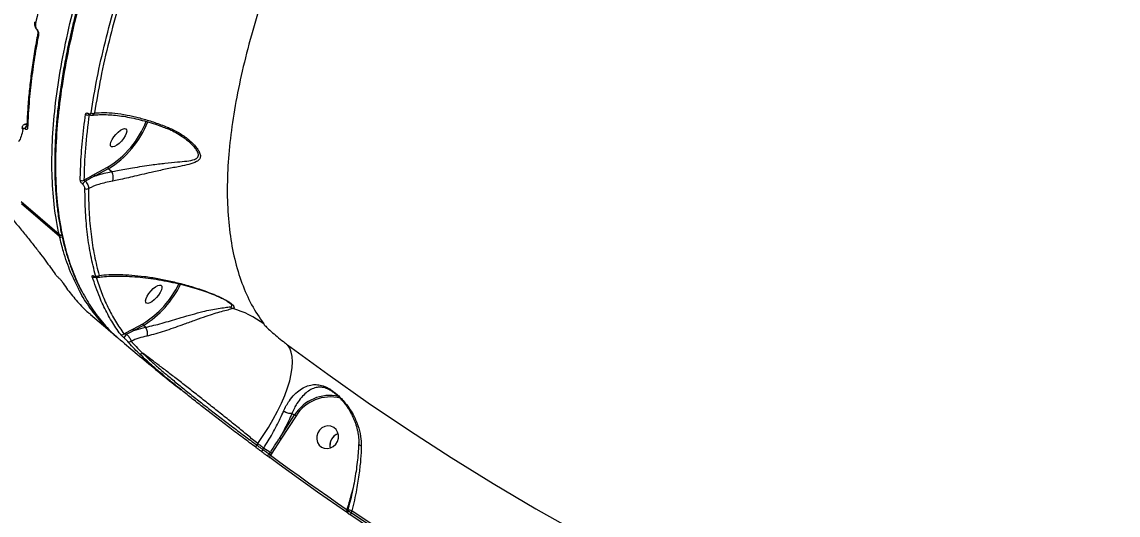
# Model space of a CAD drawing. Header units: millimetres. Extents: x -7245 to 6306, y -6696 to 5973.
# Drawn here: x 1099.5 to 1526.1, y -2744.8 to -2552.8 of the extents above; entities that cross this region are included whole.
import ezdxf

# ---------------------------------------------------------------- set-up
doc = ezdxf.new("R2010")
doc.units = ezdxf.units.MM
for name, color, linetype in [('DIKOM_ОБЪЕКТ', 7, 'Continuous'), ('DIKOM_РАЗМЕР_ЗОНА', 7, 'Continuous'), ('DIKOM_РАЗМЕР_ОБЪЕКТА', 7, 'Continuous')]:
    doc.layers.add(name, color=color, linetype=linetype)
doc.styles.add('style1', font='arial.ttf', dxfattribs={"width": 0.8})
doc.dimstyles.new('1-50', dxfattribs={"dimtxt": 300, "dimasz": 200, "dimexe": 100, "dimexo": 0, "dimgap": 100, "dimtad": 1, "dimtxsty": 'style1', "dimcen": 200, "dimclrd": 7, "dimclre": 7, "dimclrt": 7, "dimadec": 1, "dimazin": 2, "dimtfac": 1, "dimtmove": 0, "dimatfit": 2, "dimfxl": 0, "dimlwd": 25, "dimlwe": 18, "dimarcsym": 0})

# ---------------------------------------------------------------- blocks, each defined once
blk = doc.blocks.new('*D10')
at = {"layer": 'Defpoints', "color": 0, "transparency": 16777216}
for p in [(-4365.71, 2792.53), (4306.16, 475.6), (4306.16, -5965.27)]:
    blk.add_point(p, dxfattribs=at)
at = {"layer": 'DIKOM_РАЗМЕР_ОБЪЕКТА', "color": 7, "lineweight": 18, "transparency": 16777216}
for p, q in [((-4365.71, 2792.53), (-4365.71, -6065.27)), ((4306.16, 475.6), (4306.16, -6065.27))]:
    blk.add_line(p, q, dxfattribs=at)
at = {"layer": 'DIKOM_РАЗМЕР_ОБЪЕКТА', "color": 7, "lineweight": 25, "transparency": 16777216}
blk.add_line((-4165.71, -5965.27), (4106.16, -5965.27), dxfattribs=at)
at = {"layer": 'DIKOM_РАЗМЕР_ОБЪЕКТА', "color": 7, "transparency": 16777216}
for points in [[(-4165.71, -5931.93), (-4165.71, -5998.6), (-4365.71, -5965.27)], [(4106.16, -5931.93), (4106.16, -5998.6), (4306.16, -5965.27)]]:
    blk.add_solid(points, dxfattribs=at)
at = {"layer": 'DIKOM_РАЗМЕР_ОБЪЕКТА', "color": 7, "transparency": 16777216, "insert": (-85.78, -5712.1), "char_height": 300, "attachment_point": 5, "style": 'style1'}
blk.add_mtext('8650', dxfattribs=at)
blk = doc.blocks.new('*D11')
at = {"layer": 'Defpoints', "color": 0, "transparency": 16777216}
for p in [(-3472.32, 4472.83), (-6199.73, -2928.86), (1850.21, -2928.86)]:
    blk.add_point(p, dxfattribs=at)
at = {"layer": 'DIKOM_РАЗМЕР_ОБЪЕКТА', "color": 7, "lineweight": 18, "transparency": 16777216}
for p, q in [((-3472.32, 4472.83), (-6299.73, 4472.83)), ((1850.21, -2928.86), (-6299.73, -2928.86))]:
    blk.add_line(p, q, dxfattribs=at)
at = {"layer": 'DIKOM_РАЗМЕР_ОБЪЕКТА', "color": 7, "lineweight": 25, "transparency": 16777216}
blk.add_line((-6199.73, 4272.83), (-6199.73, -2728.86), dxfattribs=at)
at = {"layer": 'DIKOM_РАЗМЕР_ОБЪЕКТА', "color": 7, "transparency": 16777216}
for points in [[(-6233.06, 4272.83), (-6166.39, 4272.83), (-6199.73, 4472.83)], [(-6233.06, -2728.86), (-6166.39, -2728.86), (-6199.73, -2928.86)]]:
    blk.add_solid(points, dxfattribs=at)
at = {"layer": 'DIKOM_РАЗМЕР_ОБЪЕКТА', "color": 7, "transparency": 16777216, "insert": (-6452.9, 984.54), "char_height": 300, "attachment_point": 5, "rotation": 90, "style": 'style1'}
blk.add_mtext('7400', dxfattribs=at)
blk = doc.blocks.new('*D12')
at = {"layer": 'Defpoints', "color": 0, "transparency": 16777216}
for p in [(-5865.71, 123.34), (6306.18, -91.92), (6306.18, -6596.14)]:
    blk.add_point(p, dxfattribs=at)
at = {"layer": 'DIKOM_РАЗМЕР_ЗОНА', "color": 7, "lineweight": 18, "transparency": 16777216}
for p, q in [((-5865.71, 123.34), (-5865.71, -6696.14)), ((6306.18, -91.92), (6306.18, -6696.14))]:
    blk.add_line(p, q, dxfattribs=at)
at = {"layer": 'DIKOM_РАЗМЕР_ЗОНА', "color": 7, "lineweight": 25, "transparency": 16777216}
blk.add_line((-5665.71, -6596.14), (6106.18, -6596.14), dxfattribs=at)
at = {"layer": 'DIKOM_РАЗМЕР_ЗОНА', "color": 7, "transparency": 16777216}
for points in [[(-5665.71, -6562.81), (-5665.71, -6629.48), (-5865.71, -6596.14)], [(6106.18, -6562.81), (6106.18, -6629.48), (6306.18, -6596.14)]]:
    blk.add_solid(points, dxfattribs=at)
at = {"layer": 'DIKOM_РАЗМЕР_ЗОНА', "color": 7, "transparency": 16777216, "insert": (-71.19, -6342.97), "char_height": 300, "attachment_point": 5, "style": 'style1'}
blk.add_mtext('12150', dxfattribs=at)
blk = doc.blocks.new('*D13')
at = {"layer": 'Defpoints', "color": 0, "transparency": 16777216}
for p in [(-4231.86, 5972.83), (-6795, -4928.88), (1792.4, -4928.88)]:
    blk.add_point(p, dxfattribs=at)
at = {"layer": 'DIKOM_РАЗМЕР_ЗОНА', "color": 7, "lineweight": 18, "transparency": 16777216}
for p, q in [((-4231.86, 5972.83), (-6895, 5972.83)), ((1792.4, -4928.88), (-6895, -4928.88))]:
    blk.add_line(p, q, dxfattribs=at)
at = {"layer": 'DIKOM_РАЗМЕР_ЗОНА', "color": 7, "lineweight": 25, "transparency": 16777216}
blk.add_line((-6795, 5772.83), (-6795, -4728.88), dxfattribs=at)
at = {"layer": 'DIKOM_РАЗМЕР_ЗОНА', "color": 7, "transparency": 16777216}
for points in [[(-6828.33, 5772.83), (-6761.67, 5772.83), (-6795, 5972.83)], [(-6828.33, -4728.88), (-6761.67, -4728.88), (-6795, -4928.88)]]:
    blk.add_solid(points, dxfattribs=at)
at = {"layer": 'DIKOM_РАЗМЕР_ЗОНА', "color": 7, "transparency": 16777216, "insert": (-7048.17, 972.94), "char_height": 300, "attachment_point": 5, "rotation": 90, "style": 'style1'}
blk.add_mtext('10900', dxfattribs=at)

msp = doc.modelspace()

# ---------------------------------------------------------------- linework, layer by layer
at = {"layer": 'DIKOM_ОБЪЕКТ', "color": 7, "linetype": 'Continuous', "lineweight": 15}
for p, q in [((1105.731, -2557.184), (1105.727, -2557.201)), ((1125.52, -2588.718), (1125.506, -2588.709)), ((1099.572, -2593.882), (1099.564, -2593.933)), ((1101.478, -2593.519), (1101.478, -2593.524)), ((1164.306, -2599.28), (1164.076, -2599.074)), ((1127.776, -2612.095), (1132.902, -2609.318)), ((1133.121, -2609.977), (1127.995, -2612.754)), ((1134.383, -2611.046), (1133.121, -2609.977)), ((1134.383, -2611.046), (1134.386, -2611.049)), ((1127.679, -2651.879), (1127.67, -2651.871)), ((1180.613, -2662.422), (1180.484, -2662.307)), ((1126.277, -2666.69), (1136.297, -2675.308)), ((1139.26, -2674.261), (1142.911, -2672.264)), ((1142.911, -2672.264), (1146.59, -2670.271)), ((1146.809, -2670.93), (1143.129, -2672.923)), ((1143.129, -2672.923), (1147.636, -2671.63)), ((1147.636, -2671.63), (1146.809, -2670.93)), ((1147.636, -2671.63), (1147.638, -2671.631)), ((1199.763, -2714.914), (1205.671, -2705.821)), ((1206.222, -2706.17), (1200.314, -2715.262)), ((1204.611, -2705.235), (1205.671, -2705.821)), ((1200.314, -2715.262), (1196.738, -2720.695)), ((1191.305, -2716.985), (1190.893, -2717.499)), ((1193.27, -2719.27), (1193.63, -2718.717)), ((1195.796, -2721.017), (1196.22, -2720.365)), ((1196.738, -2720.695), (1196.253, -2721.442)), ((1227.857, -2736.319), (1228.248, -2734.91)), ((1226.252, -2742.981), (1226.283, -2743.06)), ((1226.325, -2742.908), (1226.257, -2743.152)), ((1226.648, -2744.233), (1226.692, -2744.263)), ((1226.692, -2744.263), (1226.698, -2744.267)), ((1227.904, -2743.119), (1227.718, -2743.79))]:
    msp.add_line(p, q, dxfattribs=at)
at = {"layer": 'DIKOM_ОБЪЕКТ', "color": 7, "linetype": 'Continuous', "lineweight": 15, "flags": 128}
for points in [[(1105.385, -2555.612), (1105.366, -2555.652), (1105.351, -2555.689), (1105.343, -2555.721), (1105.339, -2555.749), (1105.341, -2555.772), (1105.348, -2555.791), (1105.361, -2555.805), (1105.378, -2555.813)], [(1134.366, -2601.367), (1134.059, -2600.993), (1134.004, -2600.364), (1134.206, -2599.534), (1134.647, -2598.567), (1135.294, -2597.543), (1136.092, -2596.546), (1136.977, -2595.654), (1137.878, -2594.942), (1138.722, -2594.466), (1139.44, -2594.265), (1139.974, -2594.355), (1140.281, -2594.73), (1140.336, -2595.358), (1140.134, -2596.189), (1139.692, -2597.155), (1139.046, -2598.179), (1138.248, -2599.177), (1137.363, -2600.068), (1136.462, -2600.78), (1135.618, -2601.257), (1134.9, -2601.457), (1134.366, -2601.367)], [(1099.224, -2622.68), (1113.996, -2635.436)], [(1114.193, -2636.315), (1099.421, -2623.56)], [(1113.996, -2635.436), (1114.028, -2635.509), (1114.049, -2635.53)], [(1148.054, -2662.319), (1147.747, -2661.945), (1147.692, -2661.317), (1147.894, -2660.486), (1148.335, -2659.519), (1148.982, -2658.496), (1149.78, -2657.498), (1150.665, -2656.606), (1151.566, -2655.894), (1152.41, -2655.418), (1153.128, -2655.217), (1153.662, -2655.307), (1153.969, -2655.682), (1154.024, -2656.31), (1153.822, -2657.141), (1153.38, -2658.107), (1152.734, -2659.131), (1151.936, -2660.129), (1151.051, -2661.02), (1150.15, -2661.732), (1149.306, -2662.208), (1148.588, -2662.409), (1148.054, -2662.319)], [(1191.305, -2716.985), (1193.466, -2713.855), (1195.487, -2710.686), (1197.348, -2707.509), (1199.033, -2704.351), (1200.527, -2701.241), (1201.815, -2698.208), (1202.887, -2695.279), (1203.733, -2692.482), (1204.344, -2689.84), (1204.715, -2687.379), (1204.843, -2685.122), (1204.726, -2683.088), (1204.366, -2681.297), (1203.766, -2679.763), (1202.932, -2678.503)], [(1202.932, -2678.503), (1218.52, -2689.92), (1234.321, -2701.031), (1250.328, -2711.834), (1266.536, -2722.323), (1282.942, -2732.497), (1299.538, -2742.35), (1316.32, -2751.882), (1333.283, -2761.088), (1350.422, -2769.966), (1367.73, -2778.512), (1385.202, -2786.724), (1402.833, -2794.599), (1420.617, -2802.136), (1438.549, -2809.331), (1456.622, -2816.182), (1474.831, -2822.687), (1493.17, -2828.845), (1511.634, -2834.652), (1530.216, -2840.107)], [(1214.673, -2712.807), (1214.306, -2714.03), (1214.279, -2715.288), (1214.593, -2716.479), (1215.223, -2717.508), (1216.118, -2718.291), (1217.206, -2718.764), (1218.398, -2718.89), (1219.597, -2718.657), (1220.708, -2718.085), (1221.638, -2717.221), (1222.314, -2716.133), (1222.681, -2714.911), (1222.708, -2713.652), (1222.394, -2712.461), (1221.764, -2711.432), (1220.869, -2710.649), (1219.781, -2710.176), (1218.589, -2710.05), (1217.39, -2710.283), (1216.28, -2710.855), (1215.349, -2711.72), (1214.673, -2712.807)], [(1190.893, -2717.499), (1190.789, -2717.658), (1190.7, -2717.816), (1190.63, -2717.97), (1190.583, -2718.113), (1190.558, -2718.24), (1190.558, -2718.348), (1190.582, -2718.431), (1190.63, -2718.486)], [(1193.009, -2720.259), (1192.711, -2720.038), (1192.414, -2719.817), (1192.116, -2719.596), (1191.819, -2719.373), (1191.521, -2719.152), (1191.224, -2718.93), (1190.927, -2718.709), (1190.63, -2718.486)], [(1190.893, -2717.499), (1191.19, -2717.722), (1191.487, -2717.943), (1191.784, -2718.165), (1192.081, -2718.386), (1192.379, -2718.608), (1192.676, -2718.829), (1192.973, -2719.05), (1193.27, -2719.27)], [(1193.63, -2718.717), (1193.339, -2718.501), (1193.049, -2718.284), (1192.758, -2718.069), (1192.467, -2717.852), (1192.177, -2717.635), (1191.886, -2717.418), (1191.596, -2717.202), (1191.305, -2716.985)], [(1193.27, -2719.27), (1193.166, -2719.429), (1193.078, -2719.588), (1193.008, -2719.741), (1192.961, -2719.885), (1192.937, -2720.012), (1192.937, -2720.12), (1192.961, -2720.203), (1193.009, -2720.259)], [(1196.253, -2721.442), (1196.148, -2721.6), (1196.06, -2721.759), (1195.991, -2721.915), (1195.944, -2722.059), (1195.92, -2722.187), (1195.921, -2722.294), (1195.946, -2722.377), (1195.995, -2722.433)], [(1225.889, -2743.713), (1222.112, -2741.111), (1218.347, -2738.494), (1214.593, -2735.858), (1210.85, -2733.206), (1207.119, -2730.538), (1203.399, -2727.852), (1199.691, -2725.151), (1195.995, -2722.433)], [(1196.253, -2721.442), (1199.946, -2724.158), (1203.651, -2726.857), (1207.368, -2729.54), (1211.096, -2732.206), (1214.835, -2734.856), (1218.586, -2737.489), (1222.348, -2740.105), (1226.122, -2742.705)], [(1226.122, -2742.705), (1226.023, -2742.867), (1225.939, -2743.029), (1225.874, -2743.188), (1225.83, -2743.334), (1225.81, -2743.464), (1225.813, -2743.574), (1225.84, -2743.658), (1225.889, -2743.713)], [(1226.252, -2742.981), (1226.285, -2742.985), (1226.303, -2742.987)], [(1227.718, -2743.79), (1227.619, -2743.951), (1227.536, -2744.115), (1227.471, -2744.272), (1227.428, -2744.418), (1227.407, -2744.548), (1227.41, -2744.658), (1227.436, -2744.742), (1227.485, -2744.798)], [(1314.412, -2797.981), (1303.268, -2791.806), (1292.201, -2785.494), (1281.211, -2779.046), (1270.301, -2772.463), (1259.472, -2765.746), (1248.725, -2758.896), (1238.063, -2751.913), (1227.485, -2744.798)], [(1227.718, -2743.79), (1238.287, -2750.898), (1248.941, -2757.875), (1259.679, -2764.72), (1270.499, -2771.432), (1281.4, -2778.009), (1292.38, -2784.451), (1303.439, -2790.759), (1314.574, -2796.929)], [(1314.934, -2796.374), (1303.776, -2790.191), (1292.695, -2783.871), (1281.693, -2777.415), (1270.77, -2770.824), (1259.928, -2764.097), (1249.169, -2757.237), (1238.494, -2750.244), (1227.904, -2743.119)]]:
    msp.add_lwpolyline(points, dxfattribs=at)
at = {"layer": 'DIKOM_ОБЪЕКТ', "color": 7, "linetype": 'Continuous', "lineweight": 15}
for centre, radius, start, end in [((1105.246, -2552.859), 0.726, 171.42638, 232.56115), ((1106.456, -2557.309), 0.737, 171.55535, 232.17021), ((1125.05, -2587.835), 1.169, 230.74136, 304.50621), ((1125.752, -2588.443), 0.361, 178.11589, 227.2915), ((1127.183, -2587.214), 1.178, 230.88675, 301.92574), ((1102.321, -2594.394), 1.492, 123.24588, 181.5913), ((1114.549, -2578.748), 35.656, 300.97888, 339.20112), ((1113.89, -2578.175), 37.164, 301.16079, 338.68226), ((1100.391, -2594.022), 0.832, 173.8473, 228.55374), ((1102.259, -2593.544), 0.78, 178.07923, 230.62868), ((1133.525, -2609.477), 0.643, 165.69418, 231.0513), ((1122.957, -2613.466), 1.128, 231.60163, 308.70918), ((1128.399, -2612.254), 0.643, 165.65922, 231.04891), ((1126.122, -2617.495), 3.349, 124.49607, 152.56237), ((1124.762, -2616.697), 1.126, 231.73557, 306.83161), ((1114.654, -2634.616), 1.051, 231.22843, 290.6573), ((1114.696, -2634.768), 1, 229.70692, 299.32814), ((1115.139, -2636.283), 0.946, 143.23858, 181.91813), ((1114.85, -2635.498), 1.049, 231.18899, 289.76379), ((1127.581, -2651.164), 1.038, 231.99789, 295.71), ((1127.846, -2651.638), 0.293, 204.67716, 233.02959), ((1128.843, -2650.695), 1.064, 232.64237, 312.48279), ((1127.344, -2638.781), 36.905, 301.43229, 334.39292), ((1126.94, -2638.435), 38.088, 301.44321, 334.45287), ((1182.595, -2662.097), 2.514, 219.59646, 246.31576), ((1171.96, -2698.897), 35.815, 52.7863, 74.41005), ((1138.498, -2673.608), 1.004, 232.82986, 319.42088), ((1143.534, -2672.422), 0.644, 165.72256, 231.02292), ((1147.213, -2670.43), 0.643, 165.68752, 231.02061), ((1141.996, -2676.732), 2.884, 126.19837, 160.72586), ((1141.297, -2676.384), 0.99, 234.23291, 318.24932), ((1145.664, -2681.112), 0.942, 239.9719, 322.72971), ((1219.368, -2714.321), 16.12, 77.72918, 148.17702), ((1219.478, -2714.391), 15.598, 75.20419, 148.193), ((1200.119, -2715.194), 10.894, 55.93057, 59.36157), ((1194.066, -2724.542), 11.187, 56.04767, 59.38612), ((1224.028, -2717.587), 4.638, 155.30333, 193.6626), ((1224.123, -2717.582), 4.732, 108.72594, 193.40837), ((1224.088, -2717.527), 4.668, 108.48603, 156.28774), ((1228.516, -2666.748), 62.593, 236.12674, 238.93702), ((1194.987, -2720.552), 0.933, 238.56465, 330.08752), ((1190.33, -2730.18), 11.447, 55.95777, 59.0316), ((1226.97, -2743.433), 0.849, 147.82158, 228.57206), ((1226.542, -2747.229), 4.33, 71.66062, 92.85308)]:
    msp.add_arc(centre, radius, start, end, dxfattribs=at)
for points, knots in [([(1113.996, -2635.436), (1113.584, -2633.389), (1112.466, -2627.834), (1111.409, -2618.04), (1111.071, -2605.859), (1111.677, -2592.86), (1113.204, -2579.121), (1115.653, -2564.697), (1119.021, -2549.633), (1123.323, -2533.938), (1128.533, -2517.651), (1134.627, -2500.828), (1141.574, -2483.548), (1149.344, -2465.892), (1157.92, -2447.911), (1167.303, -2429.628), (1177.463, -2411.08), (1188.361, -2392.327), (1199.944, -2373.456), (1212.16, -2354.557), (1224.819, -2335.917), (1237.885, -2317.571), (1251.303, -2299.54), (1265.194, -2281.643), (1279.501, -2263.959), (1294.158, -2246.563), (1309.319, -2229.292), (1324.981, -2212.194), (1341.125, -2195.309), (1357.501, -2178.898), (1374.034, -2163.038), (1390.648, -2147.802), (1407.29, -2133.244), (1423.934, -2119.403), (1440.551, -2106.287), (1457.09, -2093.931), (1473.476, -2082.386), (1489.625, -2071.728), (1504.487, -2062.556), (1513.826, -2057.291), (1517.994, -2054.941)], [0, 0, 0, 0, 0.0156524, 0.0424895, 0.0694115, 0.0963763, 0.1233416, 0.1502638, 0.1771009, 0.2039385, 0.2308599, 0.257825, 0.2847902, 0.3117123, 0.3385494, 0.3653865, 0.3923084, 0.4192743, 0.4462389, 0.4731609, 0.4999984, 0.5258459, 0.55177, 0.5777327, 0.6036943, 0.6296184, 0.6554663, 0.6823038, 0.7092257, 0.7361914, 0.7631565, 0.7900784, 0.8169159, 0.843753, 0.8706749, 0.8976399, 0.9246051, 0.951527, 0.9783647, 1, 1, 1, 1]), ([(1417.941, -2126.038), (1416.803, -2126.976), (1412.932, -2130.169), (1406.318, -2135.796), (1398.125, -2142.897), (1389.963, -2150.146), (1381.852, -2157.516), (1373.789, -2165.01), (1365.771, -2172.63), (1357.795, -2180.377), (1349.859, -2188.256), (1341.96, -2196.267), (1334.098, -2204.414), (1326.267, -2212.697), (1318.467, -2221.121), (1310.705, -2229.679), (1303.007, -2238.341), (1295.405, -2247.072), (1287.918, -2255.849), (1280.552, -2264.668), (1273.301, -2273.531), (1266.163, -2282.442), (1259.137, -2291.405), (1252.218, -2300.42), (1245.407, -2309.491), (1238.701, -2318.621), (1232.097, -2327.812), (1225.599, -2337.063), (1219.221, -2346.35), (1212.993, -2355.633), (1206.935, -2364.881), (1201.055, -2374.083), (1195.348, -2383.243), (1189.814, -2392.365), (1184.448, -2401.453), (1179.249, -2410.509), (1174.217, -2419.535), (1169.35, -2428.534), (1164.646, -2437.508), (1160.105, -2446.46), (1155.736, -2455.372), (1151.556, -2464.21), (1147.583, -2472.937), (1143.823, -2481.54), (1140.275, -2490.018), (1136.938, -2498.379), (1133.809, -2506.623), (1130.887, -2514.754), (1128.171, -2522.773), (1125.662, -2530.683), (1123.358, -2538.486), (1121.259, -2546.184), (1119.368, -2553.768), (1117.692, -2561.213), (1116.238, -2568.488), (1115.012, -2575.574), (1114.011, -2582.471), (1113.236, -2589.18), (1112.685, -2595.705), (1112.359, -2602.049), (1112.258, -2608.212), (1112.38, -2614.198), (1112.729, -2620.004), (1113.302, -2625.636), (1114.102, -2631.088), (1115.125, -2636.345), (1116.369, -2641.387), (1117.83, -2646.197), (1119.514, -2650.758), (1121.147, -2654.575), (1122.31, -2656.778), (1122.756, -2657.624)], [0, 0, 0, 0, 0.006174, 0.0210096, 0.0358492, 0.0506144, 0.0653122, 0.0799583, 0.0945696, 0.1091625, 0.1237547, 0.1383584, 0.1529894, 0.167663, 0.1823963, 0.1972068, 0.21205, 0.2268379, 0.2415519, 0.2562111, 0.2708297, 0.2854253, 0.3000158, 0.3146141, 0.3292348, 0.3438936, 0.3586078, 0.3733939, 0.3882391, 0.4030593, 0.4177956, 0.4324712, 0.447102, 0.4617058, 0.4762979, 0.4908962, 0.5055117, 0.5201607, 0.5348602, 0.5496265, 0.5644676, 0.5793073, 0.594071, 0.6087697, 0.6234189, 0.6380364, 0.6526384, 0.6672416, 0.681859, 0.6965052, 0.7111969, 0.7259511, 0.7407835, 0.7556356, 0.7704365, 0.7851669, 0.7998439, 0.8144831, 0.829102, 0.8437165, 0.8583408, 0.8729879, 0.8876727, 0.9024121, 0.9172212, 0.9320737, 0.9468916, 0.9616225, 0.9762835, 0.9908888, 1, 1, 1, 1]), ([(1418.601, -2126.243), (1415.37, -2128.943), (1406.665, -2136.216), (1392.476, -2148.636), (1376.096, -2163.616), (1359.66, -2179.346), (1343.222, -2195.789), (1326.843, -2212.908), (1310.881, -2230.325), (1295.383, -2247.974), (1280.382, -2265.784), (1265.633, -2284.045), (1251.2, -2302.712), (1237.142, -2321.729), (1223.768, -2340.677), (1211.11, -2359.493), (1199.177, -2378.116), (1187.779, -2396.852), (1176.978, -2415.638), (1166.827, -2434.409), (1157.549, -2452.752), (1149.156, -2470.612), (1141.639, -2487.951), (1134.876, -2505.049), (1128.924, -2521.836), (1123.824, -2538.245), (1119.688, -2553.913), (1116.507, -2568.806), (1114.253, -2582.904), (1112.888, -2596.437), (1112.457, -2609.332), (1112.981, -2621.53), (1114.397, -2632.276), (1116.51, -2641.716), (1119.258, -2649.875), (1121.434, -2655.246), (1122.887, -2657.683), (1122.987, -2657.851)], [0, 0, 0, 0, 0.0175098, 0.0471733, 0.0768596, 0.1065232, 0.137048, 0.1675984, 0.1981228, 0.2277864, 0.2574724, 0.2871364, 0.3176611, 0.3482104, 0.3787353, 0.4083997, 0.4380851, 0.467749, 0.4982733, 0.5288236, 0.5593488, 0.589012, 0.6186985, 0.6483614, 0.6788865, 0.7094368, 0.7399614, 0.7696252, 0.7993115, 0.8289745, 0.8594992, 0.8900495, 0.9205739, 0.9463918, 0.9722396, 0.998087, 1, 1, 1, 1]), ([(1418.351, -2217.451), (1413.915, -2221.616), (1405.038, -2229.953), (1391.863, -2242.958), (1378.832, -2256.288), (1365.814, -2270.13), (1352.843, -2284.466), (1339.956, -2299.275), (1327.367, -2314.321), (1314.699, -2330.071), (1302.024, -2346.524), (1289.414, -2363.659), (1277.3, -2380.904), (1265.739, -2398.178), (1254.784, -2415.4), (1244.488, -2432.495), (1234.877, -2449.432), (1225.952, -2466.187), (1217.724, -2482.725), (1210.23, -2498.971), (1203.506, -2514.846), (1197.585, -2530.286), (1192.49, -2545.254), (1188.212, -2559.739), (1184.753, -2573.708), (1182.126, -2587.1), (1180.346, -2599.848), (1179.411, -2612.131), (1179.386, -2623.867), (1180.31, -2634.991), (1182.178, -2645.266), (1185.02, -2654.62), (1188.736, -2663.117), (1191.992, -2667.956), (1193.62, -2670.375)], [0, 0, 0, 0, 0.0277663, 0.0555656, 0.083365, 0.1111322, 0.1400373, 0.1689796, 0.1979225, 0.2268274, 0.258637, 0.2905481, 0.3225097, 0.3544719, 0.386382, 0.4181913, 0.4498948, 0.4817001, 0.5135554, 0.5454112, 0.5772151, 0.6089195, 0.6405471, 0.6722759, 0.704055, 0.7358347, 0.7675624, 0.7991909, 0.8325938, 0.8660267, 0.8994299, 0.9329431, 0.9664865, 1, 1, 1, 1]), ([(1118.067, -2505.851), (1116.674, -2509.987), (1113.888, -2518.258), (1110.347, -2530.302), (1107.242, -2542.087), (1105.617, -2549.653), (1104.805, -2553.436)], [0, 0, 0, 0, 0.2490954, 0.4981962, 0.7491019, 1, 1, 1, 1]), ([(1126.44, -2588.129), (1127.175, -2583.65), (1128.646, -2574.693), (1131.904, -2560.451), (1135.871, -2545.685), (1139.214, -2535.374), (1140.886, -2530.218)], [0, 0, 0, 0, 0.2485935, 0.4971866, 0.748592, 1, 1, 1, 1]), ([(1142.219, -2530.438), (1140.569, -2535.525), (1137.269, -2545.698), (1133.312, -2560.384), (1130.035, -2574.656), (1128.549, -2583.695), (1127.806, -2588.215)], [0, 0, 0, 0, 0.2485918, 0.4971916, 0.7485974, 1, 1, 1, 1]), ([(1104.541, -2552.754), (1104.522, -2552.835), (1104.438, -2553.187), (1104.463, -2553.829), (1104.65, -2554.633), (1104.949, -2555.313), (1105.242, -2555.645), (1105.365, -2555.784)], [0, 0, 0, 0, 0.089036, 0.3872295, 0.631341, 0.8458038, 1, 1, 1, 1]), ([(1104.805, -2553.436), (1104.776, -2553.717), (1104.734, -2554.136), (1104.899, -2554.791), (1105.087, -2555.215), (1105.266, -2555.478), (1105.364, -2555.589), (1105.385, -2555.612)], [0, 0, 0, 0, 0.4456101, 0.6625079, 0.83654, 0.9656271, 1, 1, 1, 1]), ([(1105.751, -2557.189), (1105.632, -2557.776), (1105.023, -2560.787), (1104.146, -2566.059), (1103.13, -2572.984), (1102.353, -2579.71), (1101.818, -2586.24), (1101.538, -2590.839), (1101.502, -2593.209), (1101.497, -2593.52)], [0, 0, 0, 0, 0.0451169, 0.2313021, 0.4170831, 0.6022245, 0.7869296, 0.9720052, 1, 1, 1, 1]), ([(1106.004, -2557.892), (1105.925, -2558.306), (1105.528, -2560.379), (1104.575, -2565.712), (1103.378, -2573.722), (1102.247, -2583.831), (1101.937, -2590.456), (1101.764, -2594.147)], [0, 0, 0, 0, 0.0321643, 0.1608302, 0.4183955, 0.6759524, 1, 1, 1, 1]), ([(1105.28, -2555.731), (1105.286, -2555.735), (1105.297, -2555.743), (1105.331, -2555.775), (1105.376, -2555.821), (1105.432, -2555.894), (1105.501, -2556), (1105.587, -2556.169), (1105.684, -2556.434), (1105.757, -2556.805), (1105.753, -2557.083), (1105.728, -2557.186), (1105.725, -2557.2)], [0, 0, 0, 0, 0.0264884, 0.0527018, 0.0854796, 0.121579, 0.1714815, 0.2492816, 0.3815177, 0.6003124, 0.944975, 1, 1, 1, 1]), ([(1105.385, -2555.612), (1105.407, -2555.637), (1105.509, -2555.752), (1105.695, -2556.029), (1105.894, -2556.477), (1106.07, -2557.164), (1106.031, -2557.601), (1106.004, -2557.892)], [0, 0, 0, 0, 0.0349231, 0.1620402, 0.3362953, 0.5592377, 1, 1, 1, 1]), ([(1122.256, -2614.35), (1122.262, -2613.993), (1122.29, -2612.208), (1122.455, -2607.207), (1122.989, -2599.136), (1123.869, -2592.207), (1124.31, -2588.74)], [0, 0, 0, 0, 0.0441531, 0.2207221, 0.6100247, 1, 1, 1, 1]), ([(1125.712, -2588.798), (1125.156, -2593.222), (1124.044, -2602.084), (1123.79, -2610.255), (1123.663, -2614.346)], [0, 0, 0, 0, 0.4992729, 1, 1, 1, 1]), ([(1124.31, -2588.74), (1124.326, -2588.665), (1124.366, -2588.478), (1124.523, -2588.288), (1124.769, -2588.206), (1125.061, -2588.24), (1125.28, -2588.367), (1125.39, -2588.431)], [0, 0, 0, 0, 0.165626, 0.4120549, 0.6200874, 0.8096758, 1, 1, 1, 1]), ([(1125.39, -2588.431), (1125.498, -2588.493), (1125.712, -2588.618), (1125.996, -2588.651), (1126.233, -2588.569), (1126.383, -2588.382), (1126.424, -2588.202), (1126.44, -2588.129)], [0, 0, 0, 0, 0.1919889, 0.3835669, 0.5901853, 0.8341336, 1, 1, 1, 1]), ([(1125.448, -2588.677), (1125.45, -2588.677), (1125.454, -2588.678), (1125.518, -2588.714), (1125.587, -2588.768), (1125.626, -2588.803), (1125.634, -2588.81)], [0, 0, 0, 0, 0.2738813, 0.6183422, 0.929813, 1, 1, 1, 1]), ([(1125.52, -2588.717), (1125.525, -2588.721), (1125.737, -2588.882), (1126.167, -2589.082), (1126.612, -2589.079), (1126.816, -2589.078)], [0, 0, 0, 0, 0.0118671, 0.5474526, 1, 1, 1, 1]), ([(1127.806, -2588.215), (1127.752, -2588.34), (1127.616, -2588.652), (1127.286, -2588.974), (1126.966, -2589.042), (1126.828, -2589.071)], [0, 0, 0, 0, 0.2760402, 0.6881197, 1, 1, 1, 1]), ([(1126.831, -2589.082), (1127.58, -2589.002), (1129.102, -2588.839), (1131.676, -2588.806), (1134.46, -2588.939), (1137.434, -2589.256), (1140.57, -2589.755), (1143.841, -2590.434), (1147.2, -2591.286), (1150.601, -2592.306), (1153.533, -2593.291), (1155.346, -2594.004), (1156.003, -2594.262)], [0, 0, 0, 0, 0.1033716, 0.2098903, 0.3165162, 0.423168, 0.5297172, 0.6359924, 0.74125, 0.8437986, 0.943385, 1, 1, 1, 1]), ([(1127.806, -2588.215), (1129.019, -2588.132), (1131.445, -2587.967), (1135.701, -2588.249), (1140.165, -2588.909), (1144.797, -2589.946), (1149.418, -2591.272), (1153.423, -2592.654), (1155.882, -2593.638), (1156.693, -2593.962)], [0, 0, 0, 0, 0.1619197, 0.3238377, 0.4936288, 0.6385916, 0.7839107, 0.9287335, 1, 1, 1, 1]), ([(1100.649, -2592.694), (1100.528, -2592.72), (1100.203, -2592.791), (1099.825, -2593.175), (1099.608, -2593.594), (1099.591, -2593.851), (1099.586, -2593.937)], [0, 0, 0, 0, 0.202209, 0.538099, 0.8459847, 1, 1, 1, 1]), ([(1101.524, -2592.371), (1101.411, -2592.42), (1101.149, -2592.535), (1100.793, -2592.609), (1100.591, -2592.651)], [0, 0, 0, 0, 0.4310546, 1, 1, 1, 1]), ([(1100.652, -2592.705), (1100.72, -2592.678), (1100.919, -2592.598), (1101.231, -2592.638), (1101.459, -2592.756), (1101.51, -2592.783)], [0, 0, 0, 0, 0.2845933, 0.839211, 1, 1, 1, 1]), ([(1099.84, -2594.645), (1099.683, -2595.575), (1099.367, -2597.449), (1098.629, -2598.783), (1098.257, -2599.455)], [0, 0, 0, 0, 0.4965029, 1, 1, 1, 1]), ([(1100.829, -2594.435), (1100.723, -2594.37), (1100.51, -2594.239), (1100.214, -2594.19), (1099.944, -2594.282), (1099.877, -2594.516), (1099.84, -2594.645)], [0, 0, 0, 0, 0.1848206, 0.3685937, 0.6500855, 1, 1, 1, 1]), ([(1101.764, -2594.147), (1101.763, -2594.176), (1101.753, -2594.35), (1101.659, -2594.573), (1101.416, -2594.672), (1101.136, -2594.625), (1100.931, -2594.499), (1100.829, -2594.435)], [0, 0, 0, 0, 0.0638862, 0.3885631, 0.6455693, 0.8223345, 1, 1, 1, 1]), ([(1156.693, -2593.962), (1158.045, -2594.592), (1160.751, -2595.851), (1164.089, -2598.243), (1166.391, -2600.376), (1167.771, -2602.049), (1168.634, -2603.424), (1169.103, -2604.847), (1168.8, -2606.23), (1167.304, -2607.388), (1164.607, -2608.274), (1160.739, -2609.066), (1156.166, -2609.993), (1151.437, -2610.978), (1147.105, -2611.972), (1143.521, -2612.823), (1140.2, -2613.613), (1137.318, -2614.273), (1135.611, -2614.598), (1134.818, -2614.75)], [0, 0, 0, 0, 0.0760724, 0.1521361, 0.2132018, 0.2444982, 0.2757121, 0.3130065, 0.3506339, 0.4012599, 0.4758036, 0.5507667, 0.6417656, 0.7326361, 0.793828, 0.854939, 0.90554, 0.9561022, 1, 1, 1, 1]), ([(1156.693, -2593.962), (1156.669, -2593.984), (1156.506, -2594.136), (1156.25, -2594.301), (1156.084, -2594.247), (1156.016, -2594.226)], [0, 0, 0, 0, 0.0909136, 0.6285247, 1, 1, 1, 1]), ([(1156.029, -2594.25), (1156.324, -2594.357), (1157.527, -2594.789), (1159.517, -2595.819), (1161.94, -2597.332), (1163.555, -2598.524), (1164.281, -2599.199), (1164.332, -2599.247)], [0, 0, 0, 0, 0.0939765, 0.3822036, 0.6772467, 0.9770053, 1, 1, 1, 1]), ([(1069.855, -2601.64), (1071.334, -2603.069), (1074.291, -2605.925), (1078.618, -2610.337), (1082.721, -2614.67), (1086.567, -2618.864), (1090.322, -2623.078), (1093.937, -2627.259), (1097.378, -2631.343), (1100.608, -2635.277), (1103.573, -2638.987), (1106.283, -2642.463), (1107.825, -2644.513), (1108.595, -2645.537)], [0, 0, 0, 0, 0.1021858, 0.2043642, 0.2924888, 0.3808942, 0.4690086, 0.5574076, 0.646078, 0.7344636, 0.8228789, 0.9115753, 1, 1, 1, 1]), ([(1134.386, -2611.049), (1134.386, -2611.049), (1135.209, -2611.049), (1136.774, -2610.586), (1139.601, -2610.16), (1142.824, -2609.544), (1146.331, -2608.959), (1150.598, -2608.314), (1155.286, -2607.762), (1159.846, -2607.309), (1163.74, -2606.983), (1166.151, -2606.545), (1167.46, -2605.96), (1168.07, -2605.44), (1168.26, -2604.864), (1168.215, -2604.073), (1167.858, -2603.143), (1166.961, -2601.87), (1165.819, -2600.562), (1164.848, -2599.739), (1164.306, -2599.28)], [0, 0, 0, 0, 0.0000152, 0.052395, 0.1140839, 0.1758409, 0.2518773, 0.3280153, 0.4417441, 0.5556017, 0.6471781, 0.7381525, 0.7674079, 0.7965483, 0.8315255, 0.8383472, 0.8801252, 0.9167404, 0.9535031, 1, 1, 1, 1]), ([(1123.149, -2615.952), (1123.037, -2615.834), (1122.794, -2615.582), (1122.5, -2615.137), (1122.292, -2614.694), (1122.268, -2614.465), (1122.256, -2614.35)], [0, 0, 0, 0, 0.2214213, 0.4746603, 0.7373362, 1, 1, 1, 1]), ([(1123.663, -2614.346), (1124.794, -2613.724), (1126.167, -2612.97), (1127.536, -2612.225), (1127.776, -2612.095)], [0, 0, 0, 0, 0.8242713, 1, 1, 1, 1]), ([(1123.663, -2614.346), (1123.697, -2614.367), (1123.765, -2614.408), (1123.912, -2614.506), (1124.061, -2614.612), (1124.169, -2614.692), (1124.215, -2614.728), (1124.225, -2614.735)], [0, 0, 0, 0, 0.2946637, 0.5742142, 0.8144721, 0.9601036, 1, 1, 1, 1]), ([(1127.995, -2612.754), (1127.749, -2612.879), (1126.483, -2613.526), (1125.233, -2614.196), (1124.225, -2614.735)], [0, 0, 0, 0, 0.1941489, 1, 1, 1, 1]), ([(1127.995, -2612.754), (1128.239, -2612.668), (1130.253, -2611.966), (1132.452, -2611.476), (1134.383, -2611.046)], [0, 0, 0, 0, 0.1214149, 1, 1, 1, 1]), ([(1134.818, -2614.75), (1134.832, -2614.721), (1134.924, -2614.537), (1135.057, -2614.093), (1135.113, -2613.34), (1135.011, -2612.498), (1134.768, -2611.681), (1134.513, -2611.26), (1134.386, -2611.049)], [0, 0, 0, 0, 0.0318735, 0.2047858, 0.4036589, 0.6023351, 0.80122, 1, 1, 1, 1]), ([(1124.064, -2617.581), (1124.051, -2617.465), (1124.024, -2617.232), (1123.811, -2616.779), (1123.509, -2616.327), (1123.263, -2616.071), (1123.149, -2615.952)], [0, 0, 0, 0, 0.2632908, 0.5266201, 0.7814295, 1, 1, 1, 1]), ([(1128.198, -2651.54), (1127.552, -2649.002), (1126.26, -2643.924), (1124.995, -2635.644), (1124.185, -2626.926), (1124.104, -2620.696), (1124.064, -2617.581)], [0, 0, 0, 0, 0.2490982, 0.4981948, 0.7490987, 1, 1, 1, 1]), ([(1124.225, -2614.735), (1124.403, -2614.937), (1124.785, -2615.37), (1125.216, -2616.158), (1125.477, -2616.964), (1125.45, -2617.387), (1125.437, -2617.598)], [0, 0, 0, 0, 0.2242313, 0.4808523, 0.7416524, 1, 1, 1, 1]), ([(1134.818, -2614.75), (1132.995, -2615.126), (1129.636, -2615.82), (1126.755, -2617.04), (1125.437, -2617.598)], [0, 0, 0, 0, 0.5425495, 1, 1, 1, 1]), ([(1125.437, -2617.598), (1125.476, -2620.684), (1125.555, -2626.856), (1126.355, -2635.538), (1127.615, -2643.824), (1128.913, -2648.928), (1129.561, -2651.479)], [0, 0, 0, 0, 0.249097, 0.4981946, 0.7490959, 1, 1, 1, 1]), ([(1121.551, -2656.587), (1120.501, -2654.476), (1118.263, -2649.974), (1115.891, -2643.124), (1114.684, -2638.285), (1114.193, -2636.315)], [0, 0, 0, 0, 0.3435029, 0.732668, 1, 1, 1, 1]), ([(1108.595, -2645.537), (1109.335, -2646.539), (1110.826, -2648.557), (1111.918, -2650.14), (1112.468, -2650.937)], [0, 0, 0, 0, 0.4964865, 1, 1, 1, 1]), ([(1112.468, -2650.937), (1112.546, -2651.043), (1112.701, -2651.255), (1113.062, -2651.661), (1113.456, -2652.068), (1113.714, -2652.309), (1113.837, -2652.424)], [0, 0, 0, 0, 0.297446, 0.5890818, 0.8028212, 1, 1, 1, 1]), ([(1113.837, -2652.424), (1113.868, -2652.452), (1114.003, -2652.576), (1114.268, -2652.834), (1114.625, -2653.202), (1114.961, -2653.585), (1115.092, -2653.768), (1115.16, -2653.863)], [0, 0, 0, 0, 0.0490749, 0.2180751, 0.4267103, 0.702393, 1, 1, 1, 1]), ([(1126.942, -2651.982), (1126.932, -2651.945), (1126.882, -2651.762), (1126.902, -2651.562), (1127.087, -2651.512), (1127.312, -2651.582), (1127.491, -2651.7), (1127.58, -2651.76)], [0, 0, 0, 0, 0.0951514, 0.4720137, 0.7157608, 0.8572077, 1, 1, 1, 1]), ([(1137.892, -2674.408), (1137.741, -2674.202), (1136.99, -2673.174), (1135.112, -2670.418), (1132.482, -2665.894), (1129.47, -2659.557), (1127.847, -2654.692), (1126.942, -2651.982)], [0, 0, 0, 0, 0.0321685, 0.1608365, 0.418396, 0.6759542, 1, 1, 1, 1]), ([(1127.574, -2651.809), (1127.572, -2651.809), (1127.569, -2651.807), (1127.613, -2651.831), (1127.663, -2651.868), (1127.679, -2651.88)], [0, 0, 0, 0, 0.2993142, 0.7691011, 1, 1, 1, 1]), ([(1127.58, -2651.76), (1127.667, -2651.818), (1127.841, -2651.934), (1128.057, -2652), (1128.232, -2651.947), (1128.251, -2651.748), (1128.206, -2651.574), (1128.198, -2651.54)], [0, 0, 0, 0, 0.1456849, 0.2899935, 0.5321448, 0.9098894, 1, 1, 1, 1]), ([(1127.674, -2651.867), (1127.799, -2651.952), (1128.102, -2652.16), (1128.491, -2652.313), (1128.79, -2652.273), (1128.878, -2652.261)], [0, 0, 0, 0, 0.3323941, 0.8036085, 1, 1, 1, 1]), ([(1128.456, -2652.235), (1129.102, -2654.208), (1130.432, -2658.271), (1132.949, -2663.932), (1135.851, -2669.362), (1138.124, -2672.628), (1139.26, -2674.261)], [0, 0, 0, 0, 0.2386942, 0.4915348, 0.7457677, 1, 1, 1, 1]), ([(1129.561, -2651.479), (1129.552, -2651.539), (1129.5, -2651.855), (1129.32, -2652.199), (1128.991, -2652.237), (1128.894, -2652.248)], [0, 0, 0, 0, 0.1414634, 0.7456921, 1, 1, 1, 1]), ([(1128.897, -2652.264), (1129.556, -2652.172), (1131.216, -2651.939), (1134.149, -2651.756), (1137.668, -2651.698), (1141.458, -2651.822), (1145.466, -2652.12), (1149.619, -2652.611), (1153.831, -2653.281), (1158.033, -2654.119), (1162.071, -2655.084), (1165.844, -2656.111), (1169.301, -2657.184), (1172.014, -2658.105), (1173.596, -2658.723), (1174.08, -2658.912)], [0, 0, 0, 0, 0.058371, 0.1470215, 0.2373937, 0.3295349, 0.4234689, 0.5170351, 0.6070231, 0.6936595, 0.776926, 0.848549, 0.913506, 0.9735449, 1, 1, 1, 1]), ([(1129.561, -2651.479), (1130.815, -2651.36), (1133.384, -2651.116), (1137.642, -2651.085), (1142.253, -2651.31), (1147.166, -2651.821), (1152.248, -2652.608), (1157.443, -2653.659), (1162.796, -2655.004), (1168.416, -2656.665), (1172.396, -2658.156), (1174.384, -2658.902)], [0, 0, 0, 0, 0.1079596, 0.221267, 0.3345743, 0.4497842, 0.5649902, 0.672074, 0.7791336, 0.8896241, 1, 1, 1, 1]), ([(1115.16, -2653.863), (1115.301, -2654.078), (1116.005, -2655.156), (1117.912, -2657.884), (1121.134, -2661.755), (1124.129, -2664.965), (1126.001, -2666.424), (1126.302, -2666.659)], [0, 0, 0, 0, 0.0443418, 0.2217176, 0.5767669, 0.931818, 1, 1, 1, 1]), ([(1136.71, -2675.639), (1136.629, -2675.579), (1134.513, -2674.028), (1130.911, -2670.289), (1126.059, -2664.286), (1122.977, -2659.652), (1121.682, -2656.868), (1121.551, -2656.587)], [0, 0, 0, 0, 0.0125935, 0.3278101, 0.6460254, 0.9642326, 1, 1, 1, 1]), ([(1122.987, -2657.851), (1124.2, -2660.03), (1126.723, -2664.56), (1131.4, -2670.425), (1135.143, -2674.47), (1137.474, -2676.25), (1137.833, -2676.525)], [0, 0, 0, 0, 0.3009736, 0.6257599, 0.9423158, 1, 1, 1, 1]), ([(1174.081, -2658.934), (1174.559, -2659.116), (1175.66, -2659.537), (1177.177, -2660.25), (1178.561, -2660.98), (1179.592, -2661.609), (1180.28, -2662.099), (1180.536, -2662.317), (1180.634, -2662.401)], [0, 0, 0, 0, 0.1724517, 0.3979364, 0.5901247, 0.7576371, 0.9072119, 1, 1, 1, 1]), ([(1174.384, -2658.902), (1174.366, -2658.908), (1174.254, -2658.949), (1174.162, -2658.92), (1174.085, -2658.896)], [0, 0, 0, 0, 0.1651244, 1, 1, 1, 1]), ([(1174.384, -2658.902), (1175.777, -2659.509), (1177.691, -2660.343), (1179.731, -2661.556), (1180.949, -2662.389), (1181.879, -2663.222), (1182.262, -2663.984), (1181.833, -2664.247), (1181.585, -2664.4)], [0, 0, 0, 0, 0.3030684, 0.4164329, 0.5295307, 0.668762, 0.8085466, 1, 1, 1, 1]), ([(1147.638, -2671.631), (1147.638, -2671.631), (1147.966, -2671.631), (1149.177, -2671.228), (1151.622, -2670.775), (1154.858, -2669.842), (1158.207, -2668.878), (1161.886, -2667.779), (1165.871, -2666.619), (1169.726, -2665.593), (1173.105, -2664.824), (1176.029, -2664.285), (1178.731, -2663.942), (1180.009, -2663.781), (1180.657, -2663.7)], [0, 0, 0, 0, 0.0000129, 0.0265045, 0.1075879, 0.191791, 0.274083, 0.3586579, 0.4713073, 0.587974, 0.6854013, 0.7846659, 0.8908674, 1, 1, 1, 1]), ([(1181.585, -2664.4), (1181.007, -2664.576), (1179.849, -2664.93), (1177.223, -2665.556), (1174.33, -2666.415), (1170.982, -2667.496), (1167.085, -2668.872), (1163.042, -2670.346), (1159.248, -2671.719), (1155.807, -2672.916), (1152.421, -2674), (1149.906, -2674.705), (1148.577, -2675.013), (1148.25, -2675.089)], [0, 0, 0, 0, 0.1071411, 0.2145757, 0.3113473, 0.4080928, 0.5217541, 0.6353009, 0.7192625, 0.8031726, 0.8878199, 0.9724094, 1, 1, 1, 1]), ([(1180.657, -2663.7), (1180.937, -2663.616), (1181.414, -2663.472), (1181.246, -2662.949), (1180.766, -2662.549), (1180.613, -2662.422)], [0, 0, 0, 0, 0.4915053, 0.8382715, 1, 1, 1, 1]), ([(1139.26, -2674.261), (1139.356, -2674.251), (1139.534, -2674.233), (1139.816, -2674.255), (1140.041, -2674.301), (1140.18, -2674.349), (1140.25, -2674.381), (1140.279, -2674.397), (1140.293, -2674.405)], [0, 0, 0, 0, 0.3482212, 0.649114, 0.844394, 0.9341702, 0.9695811, 1, 1, 1, 1]), ([(1143.129, -2672.923), (1142.907, -2673.036), (1141.956, -2673.521), (1141.014, -2674.021), (1140.293, -2674.405)], [0, 0, 0, 0, 0.2342915, 1, 1, 1, 1]), ([(1148.25, -2675.089), (1148.262, -2675.056), (1148.307, -2674.926), (1148.395, -2674.556), (1148.435, -2673.907), (1148.315, -2673.07), (1148.047, -2672.258), (1147.774, -2671.841), (1147.638, -2671.631)], [0, 0, 0, 0, 0.0343814, 0.1365127, 0.3522767, 0.5682233, 0.7840049, 1, 1, 1, 1]), ([(1193.62, -2670.375), (1193.936, -2670.75), (1194.572, -2671.507), (1196.474, -2673.281), (1198.792, -2675.263), (1201.051, -2677.08), (1202.395, -2678.096), (1202.932, -2678.503)], [0, 0, 0, 0, 0.209902, 0.4229164, 0.6382628, 0.8553783, 1, 1, 1, 1]), ([(1137.798, -2676.568), (1139.997, -2678.422), (1146.949, -2684.285), (1154.83, -2690.769), (1160.586, -2695.302), (1161.458, -2695.989)], [0, 0, 0, 0, 0.2819023, 0.8911785, 1, 1, 1, 1]), ([(1139.274, -2675.78), (1139.243, -2675.753), (1139.104, -2675.634), (1138.828, -2675.388), (1138.458, -2675.034), (1138.104, -2674.672), (1137.964, -2674.498), (1137.892, -2674.408)], [0, 0, 0, 0, 0.0491482, 0.2177463, 0.4267823, 0.7022456, 1, 1, 1, 1]), ([(1140.718, -2677.187), (1140.633, -2677.088), (1140.462, -2676.894), (1140.079, -2676.51), (1139.668, -2676.123), (1139.402, -2675.891), (1139.274, -2675.78)], [0, 0, 0, 0, 0.2973802, 0.5890373, 0.8027423, 1, 1, 1, 1]), ([(1140.293, -2674.405), (1140.483, -2674.597), (1140.868, -2674.987), (1141.408, -2675.698), (1141.851, -2676.44), (1141.974, -2676.842), (1142.035, -2677.043)], [0, 0, 0, 0, 0.2147231, 0.4347204, 0.7188972, 1, 1, 1, 1]), ([(1145.193, -2681.927), (1144.324, -2681.067), (1142.573, -2679.334), (1141.339, -2677.906), (1140.718, -2677.187)], [0, 0, 0, 0, 0.4964945, 1, 1, 1, 1]), ([(1148.25, -2675.089), (1147.164, -2675.351), (1144.982, -2675.88), (1143.02, -2676.654), (1142.035, -2677.043)], [0, 0, 0, 0, 0.4978512, 1, 1, 1, 1]), ([(1142.035, -2677.043), (1142.634, -2677.736), (1143.839, -2679.133), (1145.552, -2680.829), (1146.414, -2681.682)], [0, 0, 0, 0, 0.4964952, 1, 1, 1, 1]), ([(1190.63, -2718.486), (1188.978, -2717.249), (1185.673, -2714.773), (1180.734, -2711.031), (1175.986, -2707.403), (1171.484, -2703.929), (1167.048, -2700.461), (1162.74, -2697.039), (1158.617, -2693.702), (1154.738, -2690.48), (1151.176, -2687.424), (1147.93, -2684.534), (1146.104, -2682.795), (1145.193, -2681.927)], [0, 0, 0, 0, 0.1021832, 0.2043686, 0.2924961, 0.3808939, 0.4690157, 0.5574058, 0.6460725, 0.7344696, 0.8228792, 0.9115797, 1, 1, 1, 1]), ([(1191.305, -2716.985), (1189.974, -2715.889), (1187.311, -2713.696), (1183.109, -2710.275), (1178.808, -2706.802), (1174.448, -2703.312), (1170.09, -2699.852), (1165.789, -2696.467), (1161.598, -2693.199), (1157.575, -2690.09), (1153.779, -2687.189), (1150.257, -2684.531), (1147.863, -2682.748), (1146.647, -2681.854), (1146.414, -2681.682)], [0, 0, 0, 0, 0.0874449, 0.1748898, 0.2633194, 0.3520228, 0.440453, 0.529753, 0.6193355, 0.7086424, 0.7985535, 0.8887515, 0.9786596, 1, 1, 1, 1]), ([(1146.414, -2681.682), (1147.304, -2682.535), (1149.086, -2684.244), (1152.258, -2687.079), (1155.74, -2690.078), (1159.536, -2693.235), (1163.57, -2696.507), (1167.787, -2699.859), (1172.132, -2703.254), (1176.542, -2706.657), (1181.194, -2710.206), (1186.034, -2713.868), (1189.274, -2716.289), (1190.893, -2717.499)], [0, 0, 0, 0, 0.0883752, 0.1770269, 0.2653942, 0.3537646, 0.442427, 0.5308063, 0.6189489, 0.7073795, 0.7955213, 0.8977641, 1, 1, 1, 1]), ([(1201.339, -2704.355), (1201.687, -2703.614), (1202.385, -2702.131), (1203.828, -2699.884), (1205.627, -2697.727), (1207.814, -2695.88), (1210.095, -2694.609), (1212.337, -2693.991), (1214.522, -2693.929), (1216.752, -2694.385), (1218.873, -2695.359), (1220.717, -2696.598), (1222.138, -2697.743), (1223.533, -2699.071), (1225.137, -2700.834), (1226.814, -2703.036), (1228.711, -2706.124), (1230.363, -2709.828), (1231.477, -2713.924), (1231.571, -2716.618), (1231.614, -2717.845)], [0, 0, 0, 0, 0.0450843, 0.0901811, 0.1588908, 0.2276848, 0.2984077, 0.3691167, 0.4250524, 0.4808226, 0.5408224, 0.5713906, 0.6019622, 0.6344707, 0.6670377, 0.719846, 0.7727691, 0.852893, 0.932983, 1, 1, 1, 1]), ([(1219.393, -2696.153), (1218.747, -2695.83), (1217.377, -2695.144), (1215.648, -2694.939), (1213.838, -2695.112), (1211.998, -2695.831), (1210.115, -2697.126), (1208.289, -2698.939), (1206.774, -2701.016), (1205.519, -2703.117), (1204.933, -2704.585), (1204.609, -2705.235), (1204.608, -2705.235)], [0, 0, 0, 0, 0.0901717, 0.1914029, 0.2960578, 0.4293578, 0.5653582, 0.6955738, 0.8289483, 0.9137092, 0.9999578, 1, 1, 1, 1]), ([(1219.743, -2696.316), (1219.733, -2696.31), (1219.609, -2696.228), (1219.497, -2696.189), (1219.393, -2696.153)], [0, 0, 0, 0, 0.0789694, 1, 1, 1, 1]), ([(1219.735, -2696.327), (1219.885, -2696.413), (1220.383, -2696.699), (1221.3, -2697.381), (1222.432, -2698.346), (1223.571, -2699.484), (1224.718, -2700.795), (1225.884, -2702.327), (1227.041, -2704.102), (1228.155, -2706.145), (1229.153, -2708.434), (1229.952, -2710.907), (1230.453, -2713.464), (1230.662, -2715.484), (1230.581, -2716.625), (1230.56, -2716.916)], [0, 0, 0, 0, 0.0249563, 0.0825585, 0.1406356, 0.2013612, 0.2672409, 0.3410697, 0.4259923, 0.5198404, 0.6251318, 0.7368663, 0.8496918, 0.9616297, 1, 1, 1, 1]), ([(1193.63, -2718.717), (1194.798, -2716.833), (1197.168, -2713.009), (1199.661, -2708.152), (1200.926, -2705.288), (1201.339, -2704.355)], [0, 0, 0, 0, 0.3958899, 0.8032009, 1, 1, 1, 1]), ([(1204.611, -2705.235), (1204.172, -2706.223), (1203.246, -2708.308), (1201.63, -2711.55), (1200.387, -2713.789), (1199.763, -2714.914)], [0, 0, 0, 0, 0.3093502, 0.6531615, 1, 1, 1, 1]), ([(1204.608, -2705.235), (1204.439, -2705.27), (1204.1, -2705.338), (1203.375, -2705.245), (1202.588, -2705.017), (1201.926, -2704.715), (1201.526, -2704.481), (1201.374, -2704.379), (1201.339, -2704.355)], [0, 0, 0, 0, 0.2123854, 0.4247084, 0.6370311, 0.8494076, 0.9654179, 1, 1, 1, 1]), ([(1204.608, -2705.235), (1204.609, -2705.235), (1204.61, -2705.235), (1204.611, -2705.235), (1204.611, -2705.235)], [0, 0, 0, 0, 0.788898, 1, 1, 1, 1]), ([(1196.22, -2720.365), (1196.402, -2720.086), (1197.31, -2718.69), (1198.502, -2716.88), (1199.492, -2715.336), (1199.763, -2714.914)], [0, 0, 0, 0, 0.1536205, 0.7683342, 1, 1, 1, 1]), ([(1230.584, -2716.932), (1230.57, -2717.36), (1230.52, -2718.866), (1230.301, -2721.588), (1229.93, -2725.076), (1229.422, -2728.675), (1228.79, -2732.346), (1228.031, -2736.06), (1227.211, -2739.596), (1226.594, -2741.861), (1226.31, -2742.901)], [0, 0, 0, 0, 0.0532816, 0.1876144, 0.3235369, 0.4610285, 0.5999055, 0.7399059, 0.8807115, 1, 1, 1, 1]), ([(1230.625, -2716.917), (1230.627, -2717.011), (1230.632, -2717.227), (1230.958, -2717.54), (1231.34, -2717.745), (1231.576, -2717.831), (1231.614, -2717.845)], [0, 0, 0, 0, 0.270908, 0.6245617, 0.9397183, 1, 1, 1, 1]), ([(1194.5, -2721.348), (1194.416, -2721.288), (1194.248, -2721.168), (1193.877, -2720.899), (1193.469, -2720.601), (1193.175, -2720.38), (1193.028, -2720.274), (1193.009, -2720.259)], [0, 0, 0, 0, 0.2408363, 0.481314, 0.7220542, 0.9629588, 1, 1, 1, 1]), ([(1193.27, -2719.27), (1193.303, -2719.294), (1193.549, -2719.469), (1194.049, -2719.821), (1194.738, -2720.302), (1195.366, -2720.733), (1195.653, -2720.923), (1195.796, -2721.017)], [0, 0, 0, 0, 0.0372396, 0.2781066, 0.5189169, 0.7594337, 1, 1, 1, 1]), ([(1195.796, -2721.017), (1195.821, -2721.042), (1195.871, -2721.091), (1195.984, -2721.197), (1196.109, -2721.312), (1196.202, -2721.394), (1196.247, -2721.436), (1196.253, -2721.442)], [0, 0, 0, 0, 0.2403481, 0.4812573, 0.7221157, 0.9622548, 1, 1, 1, 1]), ([(1231.614, -2717.845), (1231.543, -2719.539), (1231.4, -2722.954), (1230.781, -2728.667), (1229.928, -2734.049), (1228.927, -2738.994), (1228.246, -2741.74), (1227.904, -2743.119)], [0, 0, 0, 0, 0.2106465, 0.4247478, 0.6762269, 0.8373939, 1, 1, 1, 1]), ([(1195.995, -2722.433), (1195.975, -2722.418), (1195.83, -2722.31), (1195.533, -2722.092), (1195.125, -2721.796), (1194.753, -2721.527), (1194.585, -2721.408), (1194.5, -2721.348)], [0, 0, 0, 0, 0.0372959, 0.2780462, 0.5186377, 0.7593732, 1, 1, 1, 1]), ([(1226.122, -2742.705), (1226.179, -2742.498), (1226.767, -2740.371), (1227.34, -2738.241), (1227.857, -2736.319)], [0, 0, 0, 0, 0.097467, 1, 1, 1, 1]), ([(1226.409, -2744.07), (1226.366, -2744.041), (1226.22, -2743.94), (1226.027, -2743.807), (1225.889, -2743.713)], [0, 0, 0, 0, 0.2881364, 1, 1, 1, 1]), ([(1226.122, -2742.705), (1226.157, -2742.775), (1226.205, -2742.872), (1226.241, -2742.957), (1226.252, -2742.981)], [0, 0, 0, 0, 0.7193561, 1, 1, 1, 1]), ([(1226.27, -2743.154), (1226.257, -2743.187), (1226.209, -2743.307), (1226.22, -2743.522), (1226.273, -2743.755), (1226.363, -2743.935), (1226.459, -2744.065), (1226.54, -2744.146), (1226.595, -2744.192), (1226.62, -2744.212), (1226.633, -2744.222), (1226.648, -2744.231), (1226.661, -2744.243), (1226.688, -2744.261), (1226.706, -2744.272)], [0, 0, 0, 0, 0.0690629, 0.2555431, 0.4129713, 0.5448367, 0.6519599, 0.7317074, 0.7737403, 0.7953793, 0.8135348, 0.8404527, 0.9010297, 1, 1, 1, 1]), ([(1226.29, -2743.162), (1226.284, -2743.153), (1226.258, -2743.122), (1226.507, -2743.22), (1226.997, -2743.439), (1227.479, -2743.674), (1227.718, -2743.79)], [0, 0, 0, 0, 0.110518, 0.4031426, 0.7032225, 1, 1, 1, 1]), ([(1226.686, -2744.259), (1226.704, -2744.271), (1226.739, -2744.297), (1226.643, -2744.231), (1226.595, -2744.198)], [0, 0, 0, 0, 0.5003831, 1, 1, 1, 1]), ([(1226.705, -2744.27), (1226.691, -2744.261), (1226.628, -2744.217), (1226.66, -2744.24), (1226.686, -2744.259)], [0, 0, 0, 0, 0.2104889, 1, 1, 1, 1]), ([(1227.485, -2744.798), (1227.349, -2744.706), (1227.078, -2744.522), (1226.801, -2744.333), (1226.733, -2744.289), (1226.705, -2744.27)], [0, 0, 0, 0, 0.3678817, 0.7364716, 1, 1, 1, 1])]:
    msp.add_open_spline(points, degree=3, knots=knots, dxfattribs=at)

# ---------------------------------------------------------------- dimensions: what is measured, and where the dimension line sits
at = {"layer": 'DIKOM_РАЗМЕР_ЗОНА'}
dim = msp.add_linear_dim(base=(-6795.001, -4928.879), p1=(-4231.865, 5972.834), p2=(1792.398, -4928.879), angle=90, text='10900', dimstyle='1-50', dxfattribs=at)
dim.commit()
dim.dimension.update_dxf_attribs({"geometry": '*D13', "text_midpoint": (-6795.001, 972.936), "dimtype": 160})
dim = msp.add_linear_dim(base=(6306.184, -6596.144), p1=(-5865.714, 123.344), p2=(6306.184, -91.922), text='12150', dimstyle='1-50', dxfattribs=at)
dim.commit()
dim.dimension.update_dxf_attribs({"geometry": '*D12', "text_midpoint": (-71.192, -6596.144), "dimtype": 160})
at = {"layer": 'DIKOM_РАЗМЕР_ОБЪЕКТА'}
dim = msp.add_linear_dim(base=(-6199.728, -2928.864), p1=(-3472.315, 4472.834), p2=(1850.213, -2928.864), angle=90, text='7400', dimstyle='1-50', dxfattribs=at)
dim.commit()
dim.dimension.update_dxf_attribs({"geometry": '*D11', "text_midpoint": (-6199.728, 984.539), "dimtype": 160})
dim = msp.add_linear_dim(base=(4306.158, -5965.268), p1=(-4365.714, 2792.532), p2=(4306.158, 475.605), text='8650', dimstyle='1-50', dxfattribs=at)
dim.commit()
dim.dimension.update_dxf_attribs({"geometry": '*D10', "text_midpoint": (-85.784, -5965.268), "dimtype": 160})

doc.saveas('drawing.dxf')
